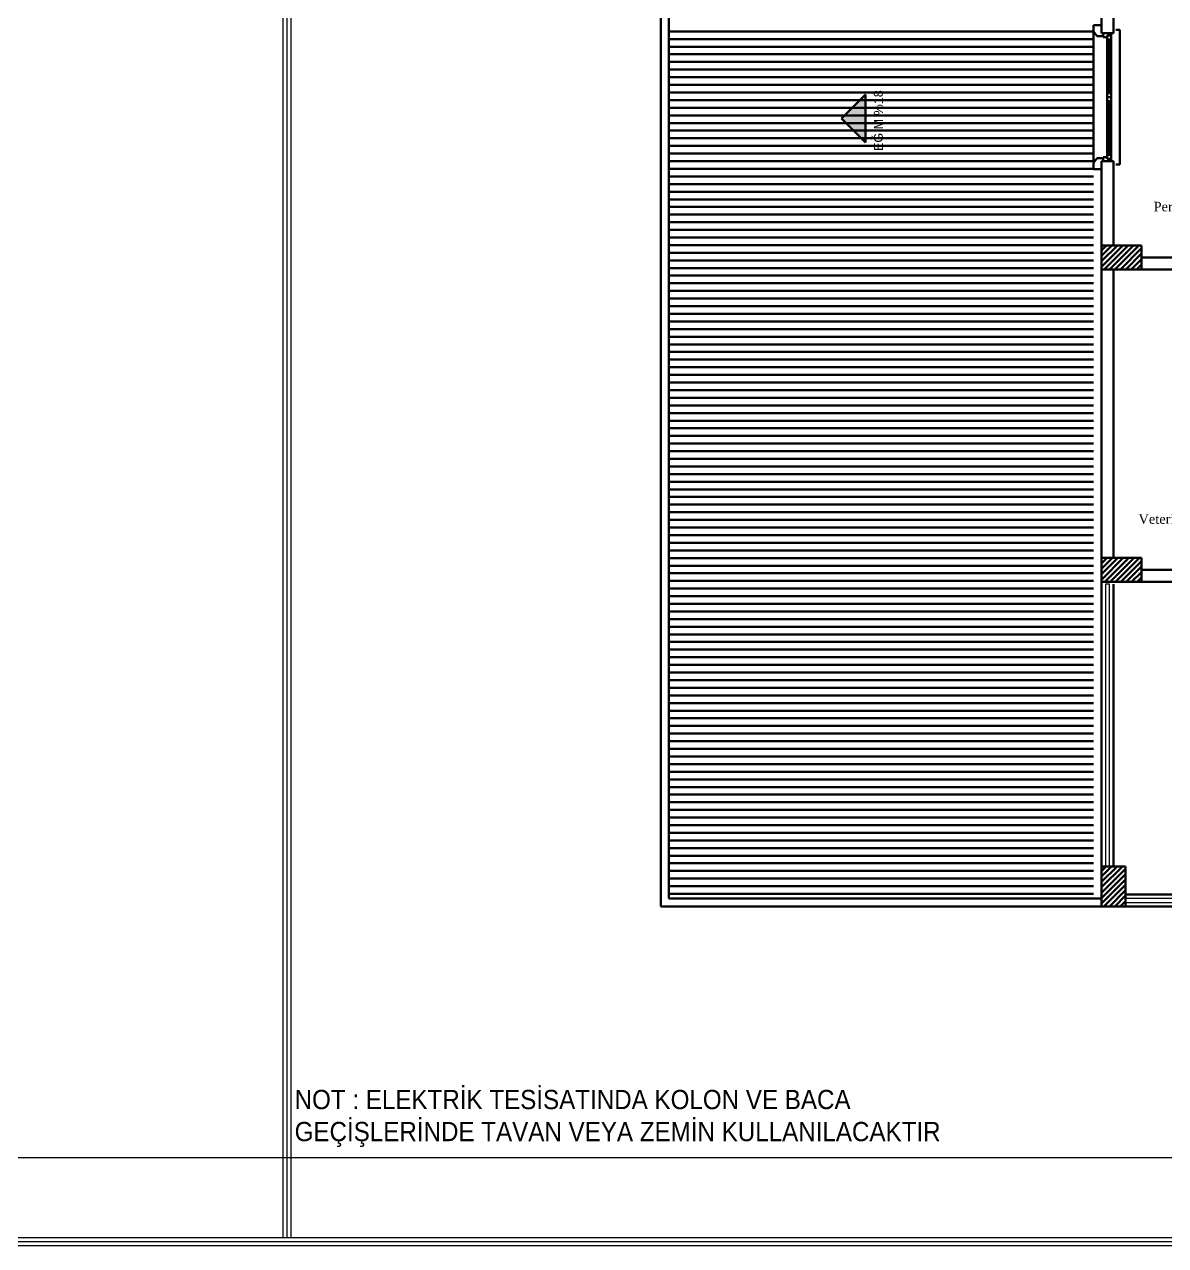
# Model space of a CAD drawing. Header units: millimetres. Extents: x 2046 to 14753, y 2361 to 29276.
# Drawn here: x 5296 to 6721, y 14153 to 15677 of the extents above; entities that cross this region are included whole.
import ezdxf

# ---------------------------------------------------------------- set-up
doc = ezdxf.new("R2010")
doc.units = ezdxf.units.MM
for name, color, linetype, lineweight in [('A.O. DUVAR', 7, 'Continuous', 50), ('TOPRAKLAMA', 44, 'Continuous', 18), ('yazi', 251, 'Continuous', 25)]:
    doc.layers.add(name, color=color, linetype=linetype, lineweight=lineweight)
doc.layers.add('Elektrik Yazı', color=7, linetype='Continuous')
doc.styles.add('A.O. MALZEME', font='times.ttf', dxfattribs={"height": 10})
doc.styles.add('SS', font='arial.ttf', dxfattribs={"height": 11.5})
doc.styles.add('UNIVCH', font='arial.ttf', dxfattribs={"width": 0.7, "height": 70})

# ---------------------------------------------------------------- blocks, each defined once
blk = doc.blocks.new('ÖZEL NOT')
at = {"layer": 'Elektrik Yazı', "insert": (0, 81.2), "char_height": 24, "width": 884.096, "attachment_point": 1, "style": 'UNIVCH'}
blk.add_mtext('{\\W0.9;NOT : ELEKTRİK TESİSATINDA KOLON VE BACA GEÇİŞLERİNDE TAVAN VEYA ZEMİN KULLANILACAKTIR}', dxfattribs=at)

msp = doc.modelspace()

# ---------------------------------------------------------------- hatches: boundary and pattern name
at = {"layer": 'A.O. DUVAR'}
h = msp.add_hatch(color=256, dxfattribs=at)
h.dxf.hatch_style = 1
h.paths.add_polyline_path([(6346.454, 15589.123), (6316.454, 15559.123), (6346.454, 15529.123)])

# ---------------------------------------------------------------- linework, layer by layer
for p, q in [((6091.152, 16643.858), (6091.152, 14575.858)), ((6101.152, 16633.858), (6101.152, 14585.858)), ((6641.152, 15665.858), (6641.152, 15770.858)), ((6656.152, 15770.858), (6656.152, 15665.858)), ((6631.152, 15505.843), (6631.152, 15667.873)), ((6631.152, 15505.843), (6631.152, 15667.873)), ((6664.152, 15669.858), (6659.152, 15669.858)), ((6664.152, 15669.858), (6659.152, 15669.858)), ((6664.152, 15501.858), (6664.152, 15669.858)), ((6664.152, 15501.858), (6664.152, 15669.858)), ((6656.152, 15665.858), (6641.152, 15665.858)), ((6643.152, 15660.858), (6643.152, 15665.858)), ((6643.152, 15665.858), (6653.152, 15665.858)), ((6643.152, 15660.858), (6643.152, 15665.858)), ((6643.152, 15665.858), (6653.152, 15665.858)), ((6648.152, 15660.858), (6643.152, 15660.858)), ((6648.152, 15660.858), (6643.152, 15660.858)), ((6653.152, 15662.858), (6648.152, 15662.858)), ((6648.152, 15662.858), (6648.152, 15660.858)), ((6648.152, 15657.858), (6648.152, 15662.858)), ((6648.152, 15662.858), (6653.152, 15662.858)), ((6653.152, 15662.858), (6648.152, 15662.858)), ((6648.152, 15662.858), (6648.152, 15660.858)), ((6648.152, 15657.858), (6648.152, 15662.858)), ((6648.152, 15662.858), (6653.152, 15662.858)), ((6648.152, 15590.858), (6648.152, 15657.858)), ((6653.152, 15657.858), (6648.152, 15657.858)), ((6648.152, 15590.858), (6648.152, 15657.858)), ((6653.152, 15657.858), (6648.152, 15657.858)), ((6649.652, 15657.858), (6649.652, 15590.858)), ((6649.652, 15657.858), (6649.652, 15590.858)), ((6650.652, 15657.858), (6650.652, 15590.858)), ((6650.652, 15657.858), (6650.652, 15590.858)), ((6651.652, 15657.858), (6651.652, 15590.858)), ((6651.652, 15657.858), (6651.652, 15590.858)), ((6653.152, 15665.858), (6653.152, 15662.858)), ((6653.152, 15665.858), (6653.152, 15662.858)), ((6653.152, 15662.858), (6653.152, 15657.858)), ((6653.152, 15662.858), (6653.152, 15657.858)), ((6653.152, 15657.858), (6653.152, 15590.858)), ((6653.152, 15657.858), (6653.152, 15590.858)), ((6648.152, 15585.858), (6648.152, 15590.858)), ((6648.152, 15590.858), (6653.152, 15590.858)), ((6648.152, 15585.858), (6648.152, 15590.858)), ((6648.152, 15590.858), (6653.152, 15590.858)), ((6653.152, 15590.858), (6653.152, 15585.858)), ((6653.152, 15590.858), (6653.152, 15585.858)), ((6316.454, 15559.123), (6346.454, 15589.123)), ((6346.454, 15589.123), (6346.454, 15529.123)), ((6653.152, 15585.858), (6648.152, 15585.858)), ((6648.152, 15585.858), (6648.152, 15580.858)), ((6653.152, 15585.858), (6648.152, 15585.858)), ((6653.152, 15585.858), (6648.152, 15585.858)), ((6648.152, 15585.858), (6648.152, 15580.858)), ((6653.152, 15585.858), (6648.152, 15585.858)), ((6648.152, 15580.858), (6653.152, 15580.858)), ((6648.152, 15580.858), (6648.152, 15513.858)), ((6648.152, 15580.858), (6653.152, 15580.858)), ((6648.152, 15580.858), (6648.152, 15513.858)), ((6649.652, 15513.858), (6649.652, 15580.858)), ((6649.652, 15513.858), (6649.652, 15580.858)), ((6650.652, 15513.858), (6650.652, 15580.858)), ((6650.652, 15513.858), (6650.652, 15580.858)), ((6651.652, 15513.858), (6651.652, 15580.858)), ((6651.652, 15513.858), (6651.652, 15580.858)), ((6653.152, 15580.858), (6653.152, 15585.858)), ((6653.152, 15580.858), (6653.152, 15585.858)), ((6653.152, 15513.858), (6653.152, 15580.858)), ((6653.152, 15513.858), (6653.152, 15580.858)), ((6346.454, 15529.123), (6316.454, 15559.123)), ((6641.152, 15400.858), (6641.152, 15505.858)), ((6641.152, 15505.858), (6656.152, 15505.858)), ((6643.152, 15510.858), (6643.152, 15505.858)), ((6648.152, 15510.858), (6643.152, 15510.858)), ((6643.152, 15510.858), (6643.152, 15505.858)), ((6648.152, 15510.858), (6643.152, 15510.858)), ((6643.152, 15505.858), (6653.152, 15505.858)), ((6643.152, 15505.858), (6653.152, 15505.858)), ((6653.152, 15513.858), (6648.152, 15513.858)), ((6648.152, 15513.858), (6648.152, 15508.858)), ((6653.152, 15513.858), (6648.152, 15513.858)), ((6648.152, 15513.858), (6648.152, 15508.858)), ((6648.152, 15508.858), (6648.152, 15510.858)), ((6648.152, 15508.858), (6648.152, 15510.858)), ((6653.152, 15508.858), (6648.152, 15508.858)), ((6648.152, 15508.858), (6653.152, 15508.858)), ((6653.152, 15508.858), (6648.152, 15508.858)), ((6648.152, 15508.858), (6653.152, 15508.858)), ((6653.152, 15508.858), (6653.152, 15513.858)), ((6653.152, 15508.858), (6653.152, 15513.858)), ((6653.152, 15505.858), (6653.152, 15508.858)), ((6653.152, 15505.858), (6653.152, 15508.858)), ((6656.152, 15505.858), (6656.152, 15400.858)), ((6659.152, 15501.858), (6664.152, 15501.858)), ((6659.152, 15501.858), (6664.152, 15501.858)), ((6641.152, 15450.858), (6641.152, 14575.858)), ((6641.152, 15370.858), (6641.152, 15400.858)), ((6641.152, 15400.858), (6691.152, 15400.858)), ((6656.152, 15400.858), (6641.152, 15400.858)), ((6691.152, 15400.858), (6691.152, 15370.858)), ((6691.152, 15385.858), (7191.152, 15385.858)), ((6691.152, 15370.858), (6691.152, 15385.858)), ((6691.152, 15370.858), (6641.152, 15370.858)), ((6641.152, 15010.858), (6641.152, 15370.858)), ((6641.152, 15370.858), (6656.152, 15370.858)), ((6656.152, 15370.858), (6656.152, 15010.858)), ((7191.152, 15370.858), (6691.152, 15370.858)), ((6641.152, 14980.858), (6641.152, 15010.858)), ((6641.152, 15010.858), (6691.152, 15010.858)), ((6656.152, 15010.858), (6641.152, 15010.858)), ((6691.152, 15010.858), (6691.152, 14980.858)), ((6691.152, 14980.858), (6691.152, 14995.858)), ((6691.152, 14995.858), (6881.146, 14995.858)), ((6691.152, 14980.858), (6641.152, 14980.858)), ((6641.152, 14575.858), (6641.152, 14977.858)), ((6656.152, 14625.858), (6656.152, 14977.858)), ((6881.146, 14980.858), (6691.152, 14980.858)), ((6641.152, 14625.858), (6671.152, 14625.858)), ((6641.152, 14575.858), (6641.152, 14625.858)), ((6671.152, 14625.858), (6671.152, 14575.858)), ((6101.152, 14585.858), (6641.152, 14585.858)), ((7191.152, 14590.858), (6671.152, 14590.858)), ((6091.152, 14575.858), (6641.152, 14575.858)), ((8041.152, 14575.858), (6641.152, 14575.858)), ((6641.152, 14575.858), (6641.152, 14575.858)), ((6671.152, 14575.858), (6641.152, 14575.858))]:
    msp.add_line(p, q, dxfattribs=at)
at = {"layer": 'A.O. DUVAR', "linetype": 'Continuous', "transparency": 33554488}
for p, q in [((6631.152, 15667.882), (6101.152, 15667.882)), ((6631.152, 15658.357), (6101.152, 15658.357)), ((6631.152, 15648.832), (6101.152, 15648.832)), ((6631.152, 15639.307), (6101.152, 15639.307)), ((6631.152, 15629.782), (6101.152, 15629.782)), ((6631.152, 15620.257), (6101.152, 15620.257)), ((6631.152, 15610.732), (6101.152, 15610.732)), ((6631.152, 15601.207), (6101.152, 15601.207)), ((6631.152, 15591.682), (6101.152, 15591.682)), ((6631.152, 15582.157), (6101.152, 15582.157)), ((6631.152, 15572.632), (6101.152, 15572.632)), ((6631.152, 15563.107), (6101.152, 15563.107)), ((6631.152, 15553.582), (6101.152, 15553.582)), ((6631.152, 15544.057), (6101.152, 15544.057)), ((6631.152, 15534.532), (6101.152, 15534.532)), ((6631.152, 15525.007), (6101.152, 15525.007)), ((6631.152, 15515.482), (6101.152, 15515.482)), ((6631.152, 15505.957), (6101.152, 15505.957)), ((6631.152, 15496.432), (6101.152, 15496.432)), ((6631.152, 15486.907), (6101.152, 15486.907)), ((6631.152, 15477.382), (6101.152, 15477.382)), ((6631.152, 15467.857), (6101.152, 15467.857)), ((6631.152, 15458.332), (6101.152, 15458.332)), ((6631.152, 15448.807), (6101.152, 15448.807)), ((6631.152, 15439.282), (6101.152, 15439.282)), ((6631.152, 15429.757), (6101.152, 15429.757)), ((6631.152, 15420.232), (6101.152, 15420.232)), ((6631.152, 15410.707), (6101.152, 15410.707)), ((6631.152, 15401.182), (6101.152, 15401.182)), ((6631.152, 15391.657), (6101.152, 15391.657)), ((6631.152, 15382.132), (6101.152, 15382.132)), ((6631.152, 15372.607), (6101.152, 15372.607)), ((6631.152, 15363.082), (6101.152, 15363.082)), ((6631.152, 15353.557), (6101.152, 15353.557)), ((6631.152, 15344.032), (6101.152, 15344.032)), ((6631.152, 15334.507), (6101.152, 15334.507)), ((6631.152, 15324.982), (6101.152, 15324.982)), ((6631.152, 15315.457), (6101.152, 15315.457)), ((6631.152, 15305.932), (6101.152, 15305.932)), ((6631.152, 15296.407), (6101.152, 15296.407)), ((6631.152, 15286.882), (6101.152, 15286.882)), ((6631.152, 15277.357), (6101.152, 15277.357)), ((6631.152, 15267.832), (6101.152, 15267.832)), ((6631.152, 15258.307), (6101.152, 15258.307)), ((6631.152, 15248.782), (6101.152, 15248.782)), ((6631.152, 15239.257), (6101.152, 15239.257)), ((6631.152, 15229.732), (6101.152, 15229.732)), ((6631.152, 15220.207), (6101.152, 15220.207)), ((6631.152, 15210.682), (6101.152, 15210.682)), ((6631.152, 15201.157), (6101.152, 15201.157)), ((6631.152, 15191.632), (6101.152, 15191.632)), ((6631.152, 15182.107), (6101.152, 15182.107)), ((6631.152, 15172.582), (6101.152, 15172.582)), ((6631.152, 15163.057), (6101.152, 15163.057)), ((6631.152, 15153.532), (6101.152, 15153.532)), ((6631.152, 15144.007), (6101.152, 15144.007)), ((6631.152, 15134.482), (6101.152, 15134.482)), ((6631.152, 15124.957), (6101.152, 15124.957)), ((6631.152, 15115.432), (6101.152, 15115.432)), ((6631.152, 15105.907), (6101.152, 15105.907)), ((6631.152, 15096.382), (6101.152, 15096.382)), ((6631.152, 15086.857), (6101.152, 15086.857)), ((6631.152, 15077.332), (6101.152, 15077.332)), ((6631.152, 15067.807), (6101.152, 15067.807)), ((6631.152, 15058.282), (6101.152, 15058.282)), ((6631.152, 15048.757), (6101.152, 15048.757)), ((6631.152, 15039.232), (6101.152, 15039.232)), ((6631.152, 15029.707), (6101.152, 15029.707)), ((6631.152, 15020.182), (6101.152, 15020.182)), ((6631.152, 15010.657), (6101.152, 15010.657)), ((6631.152, 15001.132), (6101.152, 15001.132)), ((6631.152, 14991.607), (6101.152, 14991.607)), ((6631.152, 14982.082), (6101.152, 14982.082)), ((6631.152, 14972.557), (6101.152, 14972.557)), ((6631.152, 14963.032), (6101.152, 14963.032)), ((6631.152, 14953.507), (6101.152, 14953.507)), ((6631.152, 14943.982), (6101.152, 14943.982)), ((6631.152, 14934.457), (6101.152, 14934.457)), ((6631.152, 14924.932), (6101.152, 14924.932)), ((6631.152, 14915.407), (6101.152, 14915.407)), ((6631.152, 14905.882), (6101.152, 14905.882)), ((6631.152, 14896.357), (6101.152, 14896.357)), ((6631.152, 14886.832), (6101.152, 14886.832)), ((6631.152, 14877.307), (6101.152, 14877.307)), ((6631.152, 14867.782), (6101.152, 14867.782)), ((6631.152, 14858.257), (6101.152, 14858.257)), ((6631.152, 14848.732), (6101.152, 14848.732)), ((6631.152, 14839.207), (6101.152, 14839.207)), ((6631.152, 14829.682), (6101.152, 14829.682)), ((6631.152, 14820.157), (6101.152, 14820.157)), ((6631.152, 14810.632), (6101.152, 14810.632)), ((6631.152, 14801.107), (6101.152, 14801.107)), ((6631.152, 14791.582), (6101.152, 14791.582)), ((6631.152, 14782.057), (6101.152, 14782.057)), ((6631.152, 14772.532), (6101.152, 14772.532)), ((6631.152, 14763.007), (6101.152, 14763.007)), ((6631.152, 14753.482), (6101.152, 14753.482)), ((6631.152, 14743.957), (6101.152, 14743.957)), ((6631.152, 14734.432), (6101.152, 14734.432)), ((6631.152, 14724.907), (6101.152, 14724.907)), ((6631.152, 14715.382), (6101.152, 14715.382)), ((6631.152, 14705.857), (6101.152, 14705.857)), ((6631.152, 14696.332), (6101.152, 14696.332)), ((6631.152, 14686.807), (6101.152, 14686.807)), ((6631.152, 14677.282), (6101.152, 14677.282)), ((6631.152, 14667.757), (6101.152, 14667.757)), ((6631.152, 14658.232), (6101.152, 14658.232)), ((6631.152, 14648.707), (6101.152, 14648.707)), ((6631.152, 14639.182), (6101.152, 14639.182)), ((6631.152, 14629.657), (6101.152, 14629.657)), ((6631.152, 14620.132), (6101.152, 14620.132)), ((6631.152, 14610.607), (6101.152, 14610.607)), ((6631.152, 14601.082), (6101.152, 14601.082)), ((6631.152, 14591.557), (6101.152, 14591.557))]:
    msp.add_line(p, q, dxfattribs=at)
at = {"layer": 'A.O. DUVAR', "ltscale": 100}
for p, q in [((6631.152, 15667.873), (6631.152, 15675.858)), ((6631.152, 15675.858), (6641.152, 15675.858)), ((6631.152, 15667.873), (6631.152, 15675.858)), ((6631.152, 15675.858), (6641.152, 15675.858)), ((6635.95, 15661.858), (6631.152, 15667.873)), ((6635.95, 15661.858), (6631.152, 15667.873)), ((6641.152, 15675.858), (6641.152, 15665.858)), ((6641.152, 15675.858), (6641.152, 15665.858)), ((6643.152, 15661.858), (6635.95, 15661.858)), ((6643.152, 15661.858), (6635.95, 15661.858)), ((6641.152, 15665.858), (6643.152, 15665.858)), ((6641.152, 15665.858), (6643.152, 15665.858)), ((6643.152, 15665.858), (6643.152, 15661.858)), ((6643.152, 15665.858), (6643.152, 15661.858)), ((6635.95, 15509.858), (6631.152, 15503.843)), ((6635.95, 15509.858), (6631.152, 15503.843)), ((6631.152, 15503.843), (6631.152, 15495.858)), ((6631.152, 15503.843), (6631.152, 15495.858)), ((6643.152, 15509.858), (6635.95, 15509.858)), ((6643.152, 15509.858), (6635.95, 15509.858)), ((6641.152, 15495.858), (6641.152, 15505.858)), ((6641.152, 15505.858), (6643.152, 15505.858)), ((6641.152, 15495.858), (6641.152, 15505.858)), ((6641.152, 15505.858), (6643.152, 15505.858)), ((6643.152, 15505.858), (6643.152, 15509.858)), ((6643.152, 15505.858), (6643.152, 15509.858)), ((6631.152, 15495.858), (6641.152, 15495.858)), ((6631.152, 15495.858), (6641.152, 15495.858))]:
    msp.add_line(p, q, dxfattribs=at)
at = {"layer": 'A.O. DUVAR', "linetype": 'Continuous', "ltscale": 10}
for p, q in [((6641.152, 15394.47), (6647.541, 15400.858)), ((6641.152, 15387.735), (6654.276, 15400.858)), ((6641.152, 15381), (6661.011, 15400.858)), ((6641.152, 15374.264), (6667.746, 15400.858)), ((6643.66, 15400.345), (6643.66, 15400.345)), ((6643.66, 15393.61), (6643.66, 15393.61)), ((6644.481, 15370.858), (6674.481, 15400.858)), ((6647.027, 15396.977), (6647.027, 15396.977)), ((6650.395, 15400.345), (6650.395, 15400.345)), ((6650.395, 15393.61), (6650.395, 15393.61)), ((6651.217, 15370.858), (6681.217, 15400.858)), ((6653.762, 15396.977), (6653.762, 15396.977)), ((6657.13, 15400.345), (6657.13, 15400.345)), ((6657.13, 15393.61), (6657.13, 15393.61)), ((6657.952, 15370.858), (6687.952, 15400.858)), ((6660.497, 15396.977), (6660.497, 15396.977)), ((6663.865, 15400.345), (6663.865, 15400.345)), ((6663.865, 15393.61), (6663.865, 15393.61)), ((6664.687, 15370.858), (6691.152, 15397.324)), ((6667.233, 15396.977), (6667.233, 15396.977)), ((6670.6, 15400.345), (6670.6, 15400.345)), ((6670.6, 15393.61), (6670.6, 15393.61)), ((6673.968, 15396.977), (6673.968, 15396.977)), ((6677.335, 15400.345), (6677.335, 15400.345)), ((6677.335, 15393.61), (6677.335, 15393.61)), ((6680.703, 15396.977), (6680.703, 15396.977)), ((6684.071, 15400.345), (6684.071, 15400.345)), ((6684.071, 15393.61), (6684.071, 15393.61)), ((6687.438, 15396.977), (6687.438, 15396.977)), ((6690.806, 15400.345), (6690.806, 15400.345)), ((6690.806, 15393.61), (6690.806, 15393.61)), ((6643.66, 15386.874), (6643.66, 15386.874)), ((6643.66, 15380.139), (6643.66, 15380.139)), ((6647.027, 15390.242), (6647.027, 15390.242)), ((6647.027, 15383.507), (6647.027, 15383.507)), ((6650.395, 15386.874), (6650.395, 15386.874)), ((6650.395, 15380.139), (6650.395, 15380.139)), ((6653.762, 15390.242), (6653.762, 15390.242)), ((6653.762, 15383.507), (6653.762, 15383.507)), ((6657.13, 15386.874), (6657.13, 15386.874)), ((6657.13, 15380.139), (6657.13, 15380.139)), ((6660.497, 15390.242), (6660.497, 15390.242)), ((6660.497, 15383.507), (6660.497, 15383.507)), ((6663.865, 15386.874), (6663.865, 15386.874)), ((6663.865, 15380.139), (6663.865, 15380.139)), ((6667.233, 15390.242), (6667.233, 15390.242)), ((6667.233, 15383.507), (6667.233, 15383.507)), ((6670.6, 15386.874), (6670.6, 15386.874)), ((6670.6, 15380.139), (6670.6, 15380.139)), ((6671.422, 15370.858), (6691.152, 15390.588)), ((6673.968, 15390.242), (6673.968, 15390.242)), ((6673.968, 15383.507), (6673.968, 15383.507)), ((6677.335, 15386.874), (6677.335, 15386.874)), ((6677.335, 15380.139), (6677.335, 15380.139)), ((6678.157, 15370.858), (6691.152, 15383.853)), ((6680.703, 15390.242), (6680.703, 15390.242)), ((6680.703, 15383.507), (6680.703, 15383.507)), ((6684.071, 15386.874), (6684.071, 15386.874)), ((6684.071, 15380.139), (6684.071, 15380.139)), ((6687.438, 15390.242), (6687.438, 15390.242)), ((6687.438, 15383.507), (6687.438, 15383.507)), ((6690.806, 15386.874), (6690.806, 15386.874)), ((6690.806, 15380.139), (6690.806, 15380.139)), ((6643.66, 15373.404), (6643.66, 15373.404)), ((6647.027, 15376.772), (6647.027, 15376.772)), ((6650.395, 15373.404), (6650.395, 15373.404)), ((6653.762, 15376.772), (6653.762, 15376.772)), ((6657.13, 15373.404), (6657.13, 15373.404)), ((6660.497, 15376.772), (6660.497, 15376.772)), ((6663.865, 15373.404), (6663.865, 15373.404)), ((6667.233, 15376.772), (6667.233, 15376.772)), ((6670.6, 15373.404), (6670.6, 15373.404)), ((6673.968, 15376.772), (6673.968, 15376.772)), ((6677.335, 15373.404), (6677.335, 15373.404)), ((6680.703, 15376.772), (6680.703, 15376.772)), ((6684.071, 15373.404), (6684.071, 15373.404)), ((6684.893, 15370.858), (6691.152, 15377.118)), ((6687.438, 15376.772), (6687.438, 15376.772)), ((6690.806, 15373.404), (6690.806, 15373.404)), ((6641.152, 15010.564), (6641.447, 15010.858)), ((6641.152, 15003.829), (6648.182, 15010.858)), ((6641.152, 14997.094), (6654.917, 15010.858)), ((6641.152, 14990.358), (6661.652, 15010.858)), ((6641.152, 14983.623), (6668.387, 15010.858)), ((6643.66, 15009.704), (6643.66, 15009.704)), ((6643.66, 15002.968), (6643.66, 15002.968)), ((6645.123, 14980.858), (6675.123, 15010.858)), ((6647.027, 15006.336), (6647.027, 15006.336)), ((6647.027, 14999.601), (6647.027, 14999.601)), ((6650.395, 15009.704), (6650.395, 15009.704)), ((6650.395, 15002.968), (6650.395, 15002.968)), ((6651.858, 14980.858), (6681.858, 15010.858)), ((6653.762, 15006.336), (6653.762, 15006.336)), ((6653.762, 14999.601), (6653.762, 14999.601)), ((6657.13, 15009.704), (6657.13, 15009.704)), ((6657.13, 15002.968), (6657.13, 15002.968)), ((6658.593, 14980.858), (6688.593, 15010.858)), ((6660.497, 15006.336), (6660.497, 15006.336)), ((6660.497, 14999.601), (6660.497, 14999.601)), ((6663.865, 15009.704), (6663.865, 15009.704)), ((6663.865, 15002.968), (6663.865, 15002.968)), ((6665.328, 14980.858), (6691.152, 15006.683)), ((6667.233, 15006.336), (6667.233, 15006.336)), ((6667.233, 14999.601), (6667.233, 14999.601)), ((6670.6, 15009.704), (6670.6, 15009.704)), ((6670.6, 15002.968), (6670.6, 15002.968)), ((6672.063, 14980.858), (6691.152, 14999.947)), ((6673.968, 15006.336), (6673.968, 15006.336)), ((6673.968, 14999.601), (6673.968, 14999.601)), ((6677.335, 15009.704), (6677.335, 15009.704)), ((6677.335, 15002.968), (6677.335, 15002.968)), ((6680.703, 15006.336), (6680.703, 15006.336)), ((6680.703, 14999.601), (6680.703, 14999.601)), ((6684.071, 15009.704), (6684.071, 15009.704)), ((6684.071, 15002.968), (6684.071, 15002.968)), ((6687.438, 15006.336), (6687.438, 15006.336)), ((6687.438, 14999.601), (6687.438, 14999.601)), ((6690.806, 15009.704), (6690.806, 15009.704)), ((6690.806, 15002.968), (6690.806, 15002.968)), ((6643.66, 14996.233), (6643.66, 14996.233)), ((6643.66, 14989.498), (6643.66, 14989.498)), ((6643.66, 14982.763), (6643.66, 14982.763)), ((6647.027, 14992.866), (6647.027, 14992.866)), ((6647.027, 14986.13), (6647.027, 14986.13)), ((6650.395, 14996.233), (6650.395, 14996.233)), ((6650.395, 14989.498), (6650.395, 14989.498)), ((6650.395, 14982.763), (6650.395, 14982.763)), ((6653.762, 14992.866), (6653.762, 14992.866)), ((6653.762, 14986.13), (6653.762, 14986.13)), ((6657.13, 14996.233), (6657.13, 14996.233)), ((6657.13, 14989.498), (6657.13, 14989.498)), ((6657.13, 14982.763), (6657.13, 14982.763)), ((6660.497, 14992.866), (6660.497, 14992.866)), ((6660.497, 14986.13), (6660.497, 14986.13)), ((6663.865, 14996.233), (6663.865, 14996.233)), ((6663.865, 14989.498), (6663.865, 14989.498)), ((6663.865, 14982.763), (6663.865, 14982.763)), ((6667.233, 14992.866), (6667.233, 14992.866)), ((6667.233, 14986.13), (6667.233, 14986.13)), ((6670.6, 14996.233), (6670.6, 14996.233)), ((6670.6, 14989.498), (6670.6, 14989.498)), ((6670.6, 14982.763), (6670.6, 14982.763)), ((6673.968, 14992.866), (6673.968, 14992.866)), ((6673.968, 14986.13), (6673.968, 14986.13)), ((6677.335, 14996.233), (6677.335, 14996.233)), ((6677.335, 14989.498), (6677.335, 14989.498)), ((6677.335, 14982.763), (6677.335, 14982.763)), ((6678.799, 14980.858), (6691.152, 14993.212)), ((6680.703, 14992.866), (6680.703, 14992.866)), ((6680.703, 14986.13), (6680.703, 14986.13)), ((6684.071, 14996.233), (6684.071, 14996.233)), ((6684.071, 14989.498), (6684.071, 14989.498)), ((6684.071, 14982.763), (6684.071, 14982.763)), ((6685.534, 14980.858), (6691.152, 14986.477)), ((6687.438, 14992.866), (6687.438, 14992.866)), ((6687.438, 14986.13), (6687.438, 14986.13)), ((6690.806, 14996.233), (6690.806, 14996.233)), ((6690.806, 14989.498), (6690.806, 14989.498)), ((6690.806, 14982.763), (6690.806, 14982.763)), ((6641.152, 14619.923), (6647.088, 14625.858)), ((6641.152, 14613.188), (6653.823, 14625.858)), ((6641.152, 14606.453), (6660.558, 14625.858)), ((6641.152, 14599.717), (6667.293, 14625.858)), ((6641.152, 14592.982), (6671.152, 14622.982)), ((6641.152, 14586.247), (6671.152, 14616.247)), ((6643.66, 14625.798), (6643.66, 14625.798)), ((6643.66, 14619.063), (6643.66, 14619.063)), ((6647.027, 14622.43), (6647.027, 14622.43)), ((6647.027, 14615.695), (6647.027, 14615.695)), ((6650.395, 14625.798), (6650.395, 14625.798)), ((6650.395, 14619.063), (6650.395, 14619.063)), ((6653.762, 14622.43), (6653.762, 14622.43)), ((6653.762, 14615.695), (6653.762, 14615.695)), ((6657.13, 14625.798), (6657.13, 14625.798)), ((6657.13, 14619.063), (6657.13, 14619.063)), ((6660.497, 14622.43), (6660.497, 14622.43)), ((6660.497, 14615.695), (6660.497, 14615.695)), ((6663.865, 14625.798), (6663.865, 14625.798)), ((6663.865, 14619.063), (6663.865, 14619.063)), ((6667.233, 14622.43), (6667.233, 14622.43)), ((6667.233, 14615.695), (6667.233, 14615.695)), ((6670.6, 14625.798), (6670.6, 14625.798)), ((6670.6, 14619.063), (6670.6, 14619.063)), ((6641.152, 14579.512), (6671.152, 14609.512)), ((6643.66, 14612.327), (6643.66, 14612.327)), ((6643.66, 14605.592), (6643.66, 14605.592)), ((6644.234, 14575.858), (6671.152, 14602.777)), ((6647.027, 14608.96), (6647.027, 14608.96)), ((6647.027, 14602.225), (6647.027, 14602.225)), ((6650.395, 14612.327), (6650.395, 14612.327)), ((6650.395, 14605.592), (6650.395, 14605.592)), ((6653.762, 14608.96), (6653.762, 14608.96)), ((6653.762, 14602.225), (6653.762, 14602.225)), ((6657.13, 14612.327), (6657.13, 14612.327)), ((6657.13, 14605.592), (6657.13, 14605.592)), ((6660.497, 14608.96), (6660.497, 14608.96)), ((6660.497, 14602.225), (6660.497, 14602.225)), ((6663.865, 14612.327), (6663.865, 14612.327)), ((6663.865, 14605.592), (6663.865, 14605.592)), ((6667.233, 14608.96), (6667.233, 14608.96)), ((6667.233, 14602.225), (6667.233, 14602.225)), ((6670.6, 14612.327), (6670.6, 14612.327)), ((6670.6, 14605.592), (6670.6, 14605.592)), ((6643.66, 14598.857), (6643.66, 14598.857)), ((6643.66, 14592.122), (6643.66, 14592.122)), ((6643.66, 14585.387), (6643.66, 14585.387)), ((6647.027, 14595.489), (6647.027, 14595.489)), ((6647.027, 14588.754), (6647.027, 14588.754)), ((6650.395, 14598.857), (6650.395, 14598.857)), ((6650.395, 14592.122), (6650.395, 14592.122)), ((6650.395, 14585.387), (6650.395, 14585.387)), ((6650.969, 14575.858), (6671.152, 14596.041)), ((6653.762, 14595.489), (6653.762, 14595.489)), ((6653.762, 14588.754), (6653.762, 14588.754)), ((6657.13, 14598.857), (6657.13, 14598.857)), ((6657.13, 14592.122), (6657.13, 14592.122)), ((6657.13, 14585.387), (6657.13, 14585.387)), ((6657.704, 14575.858), (6671.152, 14589.306)), ((6660.497, 14595.489), (6660.497, 14595.489)), ((6660.497, 14588.754), (6660.497, 14588.754)), ((6663.865, 14598.857), (6663.865, 14598.857)), ((6663.865, 14592.122), (6663.865, 14592.122)), ((6663.865, 14585.387), (6663.865, 14585.387)), ((6667.233, 14595.489), (6667.233, 14595.489)), ((6667.233, 14588.754), (6667.233, 14588.754)), ((6670.6, 14598.857), (6670.6, 14598.857)), ((6670.6, 14592.122), (6670.6, 14592.122)), ((6670.6, 14585.387), (6670.6, 14585.387)), ((6643.66, 14578.651), (6643.66, 14578.651)), ((6647.027, 14582.019), (6647.027, 14582.019)), ((6650.395, 14578.651), (6650.395, 14578.651)), ((6653.762, 14582.019), (6653.762, 14582.019)), ((6657.13, 14578.651), (6657.13, 14578.651)), ((6660.497, 14582.019), (6660.497, 14582.019)), ((6663.865, 14578.651), (6663.865, 14578.651)), ((6664.44, 14575.858), (6671.152, 14582.571)), ((6667.233, 14582.019), (6667.233, 14582.019)), ((6670.6, 14578.651), (6670.6, 14578.651))]:
    msp.add_line(p, q, dxfattribs=at)
at = {"layer": 'A.O. DUVAR', "lineweight": 25, "ltscale": 4}
for p, q in [((6651.152, 14977.858), (6646.152, 14977.858)), ((6646.152, 14977.858), (6646.152, 14625.858)), ((6651.152, 14625.858), (6651.152, 14977.858)), ((6646.152, 14625.858), (6651.152, 14625.858)), ((7191.152, 14585.858), (6671.152, 14585.858)), ((6671.152, 14585.858), (6671.152, 14580.858)), ((6671.152, 14580.858), (7191.152, 14580.858))]:
    msp.add_line(p, q, dxfattribs=at)
at = {"layer": 'yazi'}
msp.add_line((3020.515, 14262.6), (11459.215, 14262.6), dxfattribs=at)
for points in [[(5619.065, 17176.122), (5619.065, 14162.6)], [(5624.065, 17176.122), (5624.065, 14162.6)], [(5629.065, 17176.122), (5629.065, 14162.6)], [(3020.515, 14162.6), (11459.215, 14162.6)], [(3020.515, 14157.6), (11459.215, 14157.6)], [(3020.515, 14152.6), (11459.215, 14152.6)]]:
    msp.add_lwpolyline(points, dxfattribs=at)

# ---------------------------------------------------------------- block references
at = {"layer": 'TOPRAKLAMA'}
msp.add_blockref('ÖZEL NOT', (5633.822, 14265.705), dxfattribs=at)

# ---------------------------------------------------------------- texts
at = {"layer": 'A.O. DUVAR', "style": 'SS'}
msp.add_text('EĞİM %%%18 ', height=11.23635, rotation=90, dxfattribs=at).set_placement((6368.202, 15518.618))
at = {"layer": 'A.O. DUVAR', "style": 'A.O. MALZEME'}
for s, p in [('Personel Odası', (6706.143, 15443.331, 3.5)), ('Veteriner Hekim Odası', (6687.317, 15053.455, 3.5))]:
    msp.add_text(s, height=11.91743, dxfattribs=at).set_placement(p)

doc.saveas('drawing.dxf')
